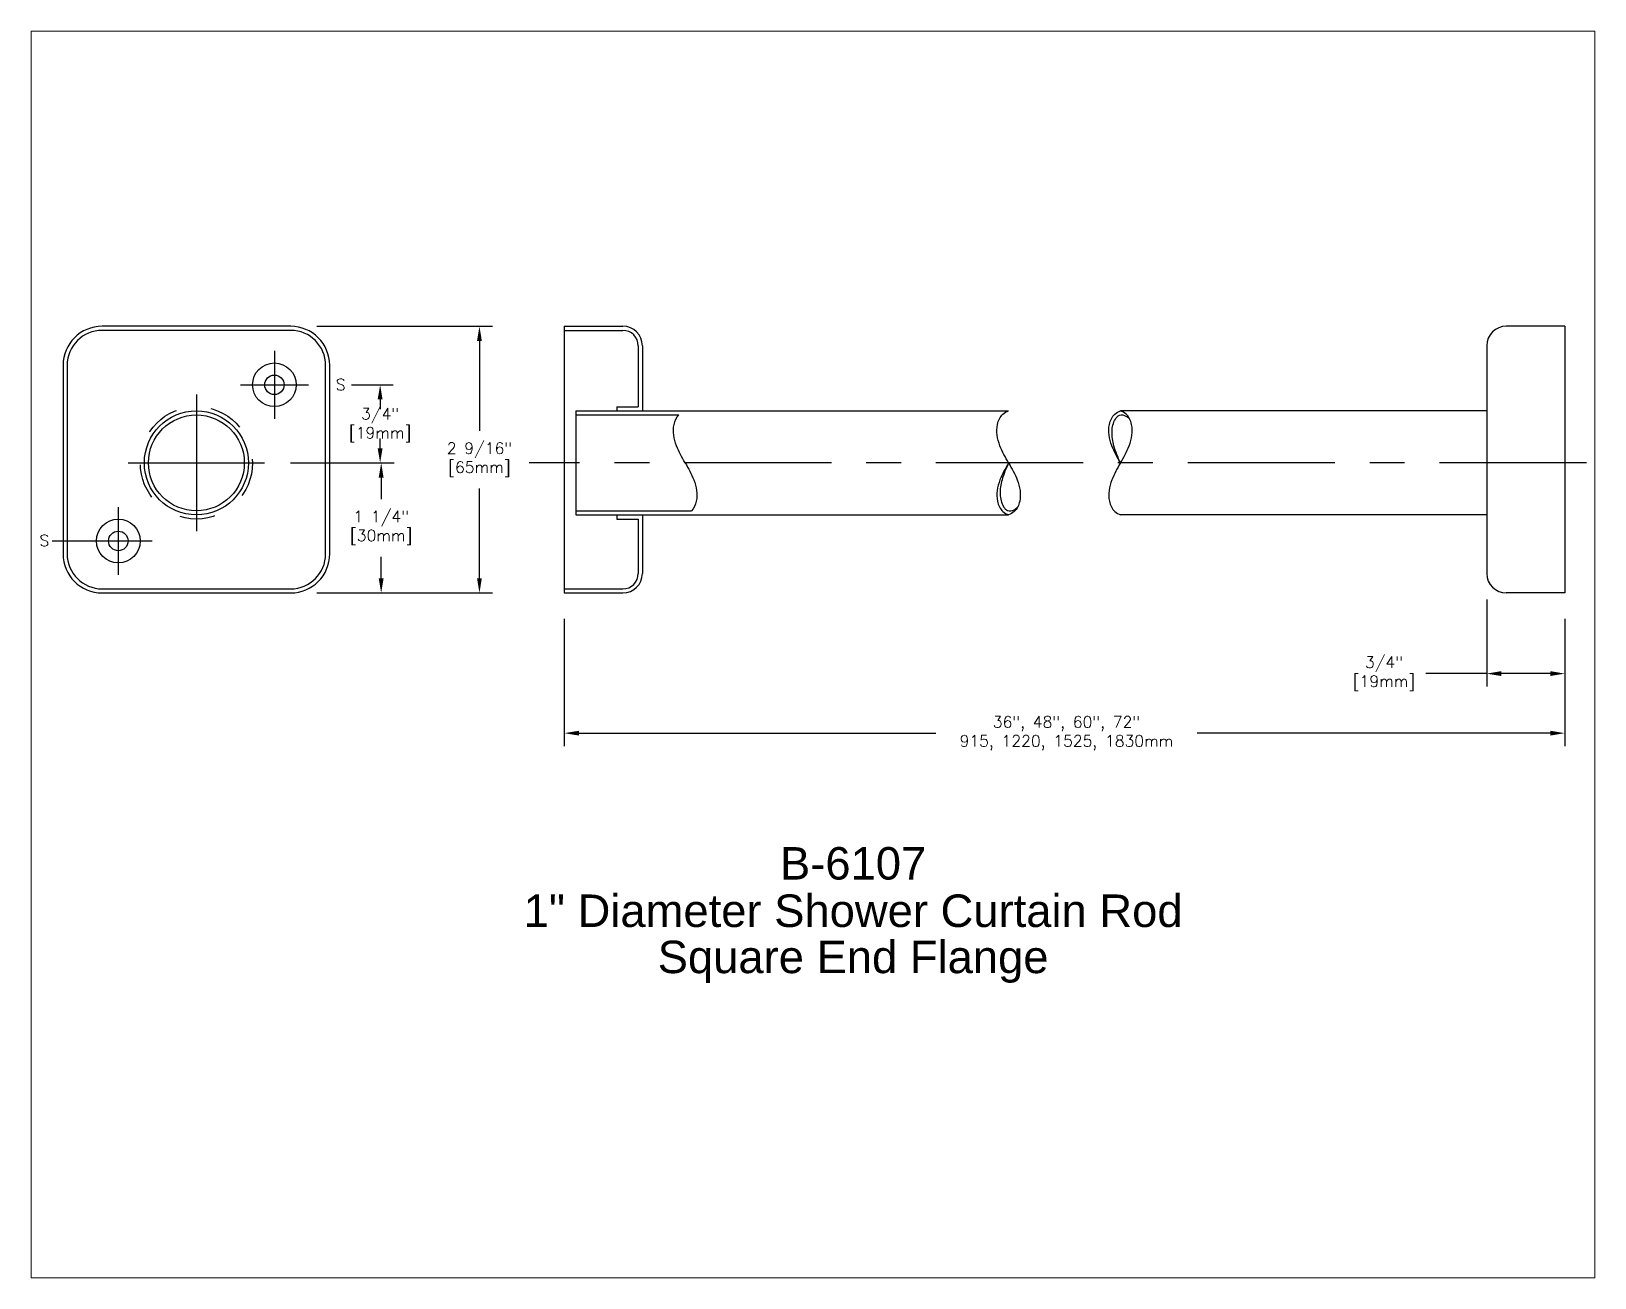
# Paper-space layout 'Layout1' of a CAD drawing. Extents: x 1.03 to 9.23, y 0.82 to 7.36.
# The model-space entities are those that its viewports show. They can reach past a viewport. Long polylines and large blocks are cut down to what shows.
import ezdxf
from ezdxf.enums import TextEntityAlignment as Align

# ---------------------------------------------------------------- set-up
doc = ezdxf.new("R2010")
doc.units = 0
doc.header["$MEASUREMENT"] = 0
doc.header["$PDMODE"] = 35
doc.header["$PDSIZE"] = 0.000315
doc.linetypes.add('CENTER2', pattern=[1.125, 0.75, -0.125, 0.125, -0.125])
doc.linetypes.add('HIDDEN2', pattern=[0.1875, 0.125, -0.0625])
doc.layers.get('0').update_dxf_attribs({"linetype": 'CONTINUOUS'})
doc.layers.get('DEFPOINTS').update_dxf_attribs({"linetype": 'CONTINUOUS'})
for name, color, linetype in [('DETAIL', 4, 'CONTINUOUS'), ('DIM', 1, 'CONTINUOUS'), ('TEXT', 2, 'CONTINUOUS')]:
    doc.layers.add(name, color=color, linetype=linetype)
doc.styles.add('ARIAL_5', font='arial.ttf', dxfattribs={"height": 5})
doc.styles.add('DIM_S_5', font='simplex.shx', dxfattribs={"height": 0.109375})
doc.dimstyles.new('DIM_S_7', dxfattribs={"dimtxt": 0.12, "dimasz": 0.140625, "dimexe": 0.125, "dimexo": 0.25, "dimgap": 0.09375, "dimtad": 0, "dimtih": 1, "dimtoh": 1, "dimdec": 5, "dimzin": 4, "dimtxsty": 'DIM_S_5', "dimcen": 0.09375, "dimaunit": 1, "dimazin": 3, "dimtfac": 1, "dimtdec": 4, "dimtofl": 0, "dimtmove": 0, "dimatfit": 3, "dimtolj": 1, "dimtzin": 0})

# ---------------------------------------------------------------- blocks, each defined once
blk = doc.blocks.new('TBLK_TX')
blk = doc.blocks.new('*D6')
at = {"layer": 'DEFPOINTS', "color": 0, "linetype": 'CONTINUOUS'}
for p in [(5.062, 3.342), (14.676, 3.342), (14.676, 1.995)]:
    blk.add_point(p, dxfattribs=at)
at = {"layer": 'DIM', "color": 0, "linetype": 'CONTINUOUS'}
for p, q in [((5.062, 3.092), (5.062, 1.87)), ((14.676, 3.092), (14.676, 1.87)), ((5.203, 1.995), (8.633, 1.995)), ((14.536, 1.995), (11.144, 1.995))]:
    blk.add_line(p, q, dxfattribs=at)
for points in [[(5.203, 2.018), (5.203, 1.972), (5.062, 1.995)], [(14.536, 2.018), (14.536, 1.972), (14.676, 1.995)]]:
    blk.add_solid(points, dxfattribs=at)
at = {"layer": 'DIM', "color": 0, "linetype": 'CONTINUOUS', "insert": (9.888, 1.995), "char_height": 0.10938, "attachment_point": 5, "style": 'DIM_S_5'}
blk.add_mtext('\\A1;\\Fromans.shx;\\C1;36", 48", 60", 72"\\P915, 1220, 1525, 1830mm', dxfattribs=at)
blk = doc.blocks.new('*D4')
at = {"color": 0, "linetype": 'BYBLOCK'}
for p, q in [((13.926, 3.279), (13.926, 2.442)), ((14.676, 3.092), (14.676, 2.442)), ((13.926, 2.567), (13.34, 2.567)), ((14.536, 2.567), (14.067, 2.567))]:
    blk.add_line(p, q, dxfattribs=at)
for points in [[(14.067, 2.591), (14.067, 2.544), (13.926, 2.567)], [(14.536, 2.591), (14.536, 2.544), (14.676, 2.567)]]:
    blk.add_solid(points, dxfattribs=at)
at = {"layer": 'DEFPOINTS', "color": 0, "linetype": 'BYBLOCK'}
for p in [(13.926, 3.529), (14.676, 3.342), (14.676, 2.567)]:
    blk.add_point(p, dxfattribs=at)
at = {"color": 0, "linetype": 'BYBLOCK', "insert": (12.939, 2.567), "char_height": 0.1094, "attachment_point": 5, "style": 'DIM_S_5'}
blk.add_mtext('\\A1;3/4"\\P[19mm]', dxfattribs=at)
blk = doc.blocks.new('*D3')
at = {"color": 0, "linetype": 'BYBLOCK'}
for p, q in [((2.433, 4.592), (3.428, 4.592)), ((3.303, 4.451), (3.303, 4.244)), ((3.303, 3.482), (3.303, 3.69)), ((2.683, 3.342), (3.428, 3.342))]:
    blk.add_line(p, q, dxfattribs=at)
for points in [[(3.279, 4.451), (3.326, 4.451), (3.303, 4.592)], [(3.279, 3.482), (3.326, 3.482), (3.303, 3.342)]]:
    blk.add_solid(points, dxfattribs=at)
at = {"layer": 'DEFPOINTS', "color": 0, "linetype": 'BYBLOCK'}
for p in [(2.183, 4.592), (2.433, 3.342), (3.303, 3.342)]:
    blk.add_point(p, dxfattribs=at)
at = {"color": 0, "linetype": 'BYBLOCK', "insert": (3.303, 3.967), "char_height": 0.10938, "attachment_point": 5, "style": 'DIM_S_5'}
blk.add_mtext('\\A1;\\fSimplex|b0|i0|c0|p0;1 1/4"\\P\\Fsimplex.shx;[30mm]', dxfattribs=at)
blk = doc.blocks.new('*D2')
at = {"color": 0, "linetype": 'BYBLOCK'}
for p, q in [((3.019, 5.342), (3.418, 5.342)), ((3.293, 5.201), (3.293, 5.107)), ((3.293, 4.732), (3.293, 4.826)), ((2.433, 4.592), (3.418, 4.592))]:
    blk.add_line(p, q, dxfattribs=at)
for points in [[(3.269, 5.201), (3.316, 5.201), (3.293, 5.342)], [(3.269, 4.732), (3.316, 4.732), (3.293, 4.592)]]:
    blk.add_solid(points, dxfattribs=at)
at = {"layer": 'DEFPOINTS', "color": 0, "linetype": 'BYBLOCK'}
for p in [(2.769, 5.342), (3.293, 5.342), (2.183, 4.592)]:
    blk.add_point(p, dxfattribs=at)
at = {"color": 0, "linetype": 'BYBLOCK', "insert": (3.293, 4.954), "char_height": 0.1094, "attachment_point": 5, "style": 'DIM_S_5'}
blk.add_mtext('\\A1;3/4"\\P[19mm]', dxfattribs=at)
blk = doc.blocks.new('*D1')
at = {"color": 0, "linetype": 'BYBLOCK'}
for p, q in [((2.683, 5.904), (4.372, 5.904)), ((4.247, 5.764), (4.247, 4.9)), ((4.247, 3.482), (4.247, 4.346)), ((2.683, 3.342), (4.372, 3.342))]:
    blk.add_line(p, q, dxfattribs=at)
for points in [[(4.224, 5.764), (4.27, 5.764), (4.247, 5.904)], [(4.224, 3.482), (4.27, 3.482), (4.247, 3.342)]]:
    blk.add_solid(points, dxfattribs=at)
at = {"layer": 'DEFPOINTS', "color": 0, "linetype": 'BYBLOCK'}
for p in [(2.433, 5.904), (2.433, 3.342), (4.247, 3.342)]:
    blk.add_point(p, dxfattribs=at)
at = {"color": 0, "linetype": 'BYBLOCK', "insert": (4.247, 4.623), "char_height": 0.10938, "attachment_point": 5, "style": 'DIM_S_5'}
blk.add_mtext('\\A1;\\fSimplex|b0|i0|c0|p0;2 9/16"\\P\\Fsimplex.shx;[65mm]', dxfattribs=at)

msp = doc.modelspace()

# ---------------------------------------------------------------- linework, layer by layer
at = {"layer": 'DETAIL', "linetype": 'CONTINUOUS'}
for p, q in [((5.06226, 5.904314), (5.06226, 3.341863)), ((5.06226, 5.904314), (5.62476, 5.904314)), ((5.06226, 5.864944), (5.62476, 5.864944)), ((14.676353, 5.904314), (14.113853, 5.904314)), ((14.676353, 5.904314), (14.676353, 3.341863)), ((5.77289, 5.716814), (5.77289, 5.131233)), ((5.81226, 5.716814), (5.81226, 5.091863)), ((13.926353, 5.716814), (13.926353, 3.529363)), ((5.567888, 5.131233), (5.567888, 5.091863)), ((5.567888, 5.131233), (5.77289, 5.131233)), ((5.173852, 5.091863), (5.173852, 4.091863)), ((5.173852, 5.091863), (9.33169, 5.091863)), ((5.173852, 5.052493), (6.161605, 5.052493)), ((13.926353, 5.091863), (10.406922, 5.091863)), ((5.173852, 4.131233), (6.285798, 4.131233)), ((5.173852, 4.091863), (9.33169, 4.091863)), ((5.567888, 4.091863), (5.567888, 4.052493)), ((5.81226, 4.091863), (5.81226, 3.529363)), ((13.926353, 4.091863), (10.406922, 4.091863)), ((5.567888, 4.052493), (5.77289, 4.052493)), ((5.77289, 4.052493), (5.77289, 3.529363)), ((5.06226, 3.381233), (5.62476, 3.381233)), ((5.06226, 3.341863), (5.62476, 3.341863)), ((14.676353, 3.341863), (14.113853, 3.341863))]:
    msp.add_line(p, q, dxfattribs=at)
at = {"layer": 'DETAIL', "linetype": 'CENTER2', "ltscale": 0.5625}
for p, q in [((2.277027, 5.66788), (2.277027, 5.015846)), ((1.951009, 5.341863), (2.603044, 5.341863)), ((1.527027, 5.247367), (1.527027, 3.936359)), ((0.871523, 4.591863), (2.18253, 4.591863)), ((14.885417, 4.591863), (4.72537, 4.591863)), ((0.777027, 4.16788), (0.777027, 3.515846)), ((0.140722, 3.841863), (1.103044, 3.841863))]:
    msp.add_line(p, q, dxfattribs=at)
at = {"layer": 'DETAIL', "linetype": 'CONTINUOUS'}
for points in [[(2.433277, 3.341863, 0.414213562), (2.808277, 3.716863), (2.808277, 5.529314, 0.414213562), (2.433277, 5.904314), (0.620777, 5.904314, 0.414213562), (0.245777, 5.529314), (0.245777, 3.716863, 0.414213562), (0.620777, 3.341863)], [(2.433277, 3.381233, 0.414213562), (2.768906, 3.716863), (2.768906, 5.529314, 0.414213562), (2.433277, 5.864944), (0.620777, 5.864944, 0.414213562), (0.285147, 5.529314), (0.285147, 3.716863, 0.414213562), (0.620777, 3.381233)]]:
    msp.add_lwpolyline(points, format="xyb", close=True, dxfattribs=at)
for centre, radius in [((2.277027, 5.341863), 0.209884), ((2.277027, 5.341863), 0.09375), ((1.527027, 4.591863), 0.5), ((1.527027, 4.591863), 0.46063), ((0.777027, 3.841863), 0.209884), ((0.777027, 3.841863), 0.09375)]:
    msp.add_circle(centre, radius, dxfattribs=at)
at = {"layer": 'DETAIL', "linetype": 'HIDDEN2', "ltscale": 0.5}
msp.add_circle((1.527027, 4.591863), 0.53937, dxfattribs=at)
at = {"layer": 'DETAIL', "linetype": 'CONTINUOUS'}
for centre, radius, start, end in [((5.62476, 5.716814), 0.1875, 0, 90), ((5.62476, 5.716814), 0.14813, 0, 90), ((14.113853, 5.716814), 0.1875, 90, 180), ((5.62476, 3.529363), 0.14813, 270, 0), ((5.62476, 3.529363), 0.1875, 270, 0), ((14.113853, 3.529363), 0.1875, 180, 270)]:
    msp.add_arc(centre, radius, start, end, dxfattribs=at)
for points, knots in [([(6.223701, 4.591863), (6.19304, 4.6449), (6.127849, 4.757664), (6.09568, 4.926119), (6.138561, 5.0287), (6.161605, 5.052493)], [0, 0, 0, 0, 0.1837233816, 0.39062733, 0.491274387, 0.491274387, 0.491274387, 0.491274387]), ([(10.406922, 4.591863), (10.382989, 4.645555), (10.339676, 4.742723), (10.317511, 4.888472), (10.339808, 4.995602), (10.39513, 5.060571), (10.455465, 5.048522), (10.483222, 5.026406), (10.493875, 5.01723)], [0, 0, 0, 0, 0.1748483142, 0.3164268419, 0.4443959731, 0.501946504, 0.5658048761, 0.6087277376, 0.6087277376, 0.6087277376, 0.6087277376]), ([(6.223701, 4.591863), (6.254363, 4.538827), (6.319553, 4.426063), (6.351723, 4.257607), (6.308842, 4.155026), (6.285798, 4.131233)], [0, 0, 0, 0, 0.1837233816, 0.39062733, 0.491274387, 0.491274387, 0.491274387, 0.491274387]), ([(9.33169, 4.591863), (9.307757, 4.538171), (9.264444, 4.441003), (9.242279, 4.295255), (9.264576, 4.188125), (9.319897, 4.123156), (9.380232, 4.135205), (9.40799, 4.15732), (9.418643, 4.166496)], [0, 0, 0, 0, 0.1748483142, 0.3164268419, 0.4443959731, 0.501946504, 0.5658048761, 0.6087277376, 0.6087277376, 0.6087277376, 0.6087277376])]:
    msp.add_open_spline(points, degree=3, knots=knots, dxfattribs=at)
for points in [[(9.33169, 4.591863), (9.248469, 4.755657), (9.225233, 4.961252), (9.277546, 5.059992), (9.33169, 5.091863)], [(10.406922, 4.591863), (10.323701, 4.755657), (10.300465, 4.961252), (10.352779, 5.059992), (10.406922, 5.091863)], [(10.406922, 4.591863), (10.490143, 4.755657), (10.51338, 4.961252), (10.461066, 5.059992), (10.406922, 5.091863)], [(9.33169, 4.591863), (9.248469, 4.428069), (9.225233, 4.222474), (9.277546, 4.123734), (9.33169, 4.091863)], [(9.33169, 4.591863), (9.414911, 4.428069), (9.438147, 4.222474), (9.385834, 4.123734), (9.33169, 4.091863)], [(10.406922, 4.591863), (10.323701, 4.428069), (10.300465, 4.222474), (10.352779, 4.123734), (10.406922, 4.091863)]]:
    msp.add_spline(points, degree=3, dxfattribs=at)

# ---------------------------------------------------------------- block references
at = {"layer": 'TEXT', "linetype": 'CONTINUOUS'}
ref = msp.add_blockref('TBLK_TX', (7.837662, 0.588382), dxfattribs=dict(at, xscale=0.06240000000000001, yscale=0.06240000000000001, zscale=0.06240000000000001))
ref.add_attrib('TITLE', 'B-6107', dxfattribs={"layer": '0', "height": 0.312, "style": 'ARIAL_5'}).set_placement((7.837662, 0.588382), align=Align.CENTER)
ref.add_attrib('DWG_NAME', '1" Diameter Shower Curtain Rod', dxfattribs={"layer": '0', "height": 0.312, "style": 'ARIAL_5'}).set_placement((7.837662, 0.133013), align=Align.CENTER)
ref = msp.add_blockref('TBLK_TX', (7.837662, -0.310536), dxfattribs=dict(at, xscale=0.06240000000000001, yscale=0.06240000000000001, zscale=0.06240000000000001))
ref.add_attrib('TITLE', 'Square End Flange', dxfattribs={"layer": '0', "height": 0.312, "style": 'ARIAL_5'}).set_placement((7.837662, -0.310536), align=Align.CENTER)

# ---------------------------------------------------------------- texts
at = {"layer": 'DIM', "linetype": 'CONTINUOUS', "style": 'DIM_S_5'}
for p in [(2.866931, 5.289285), (0.018979, 3.791511)]:
    msp.add_text('S', height=0.109375, dxfattribs=at).set_placement(p)

# ---------------------------------------------------------------- dimensions: what is measured, and where the dimension line sits
at = {"layer": 'DIM', "linetype": 'CONTINUOUS'}
for base, p1, p2, text, picture, middle in [((4.247058, 3.341863), (2.433277, 5.904314), (2.433277, 3.341863), '\\fSimplex|b0|i0|c0|p0;<>\\P\\Fsimplex.shx;[65mm]', '*D1', (4.247058, 4.623088)), ((3.292697, 5.341863), (2.18253, 4.591863), (2.768906, 5.341863), '<>\\P[19mm]', '*D2', (3.292697, 4.953636)), ((3.302743, 3.341863), (2.18253, 4.591863), (2.433277, 3.341863), '\\fSimplex|b0|i0|c0|p0;<>\\P\\Fsimplex.shx;[30mm]', '*D3', (3.302743, 3.966863))]:
    dim = msp.add_linear_dim(base=base, p1=p1, p2=p2, angle=90, text=text, dimstyle='DIM_S_7', override={"dimpost": '"'}, dxfattribs=at)
    dim.commit()
    dim.dimension.update_dxf_attribs({"geometry": picture, "text_midpoint": middle, "dimtype": 128})
for base, p1, text, picture, middle, dimtype in [((14.676353, 2.567224), (13.926353, 3.529363), '<>\\P[19mm]', '*D4', (12.939373, 2.567224), 128), ((14.676353, 1.995032), (5.06226, 3.341863), '\\Fromans.shx;\\C1;36", 48", 60", 72"\\P915, 1220, 1525, 1830mm', '*D6', (9.888419, 1.995032), 160)]:
    dim = msp.add_linear_dim(base=base, p1=p1, p2=(14.676353, 3.341863), text=text, dimstyle='DIM_S_7', override={"dimpost": '"'}, dxfattribs=at)
    dim.commit()
    dim.dimension.update_dxf_attribs({"geometry": picture, "text_midpoint": middle, "dimtype": dimtype})

psp = doc.layouts.get("Layout1")

# ---------------------------------------------------------------- viewports
at = {"layer": 'DIM', "linetype": 'CONTINUOUS'}
psp.add_viewport(center=(5.1294, 4.0887), size=(8.207, 6.542), view_center_point=(7.452198, 2.750706), view_height=11.97535954, dxfattribs=at)

doc.saveas('drawing.dxf')
